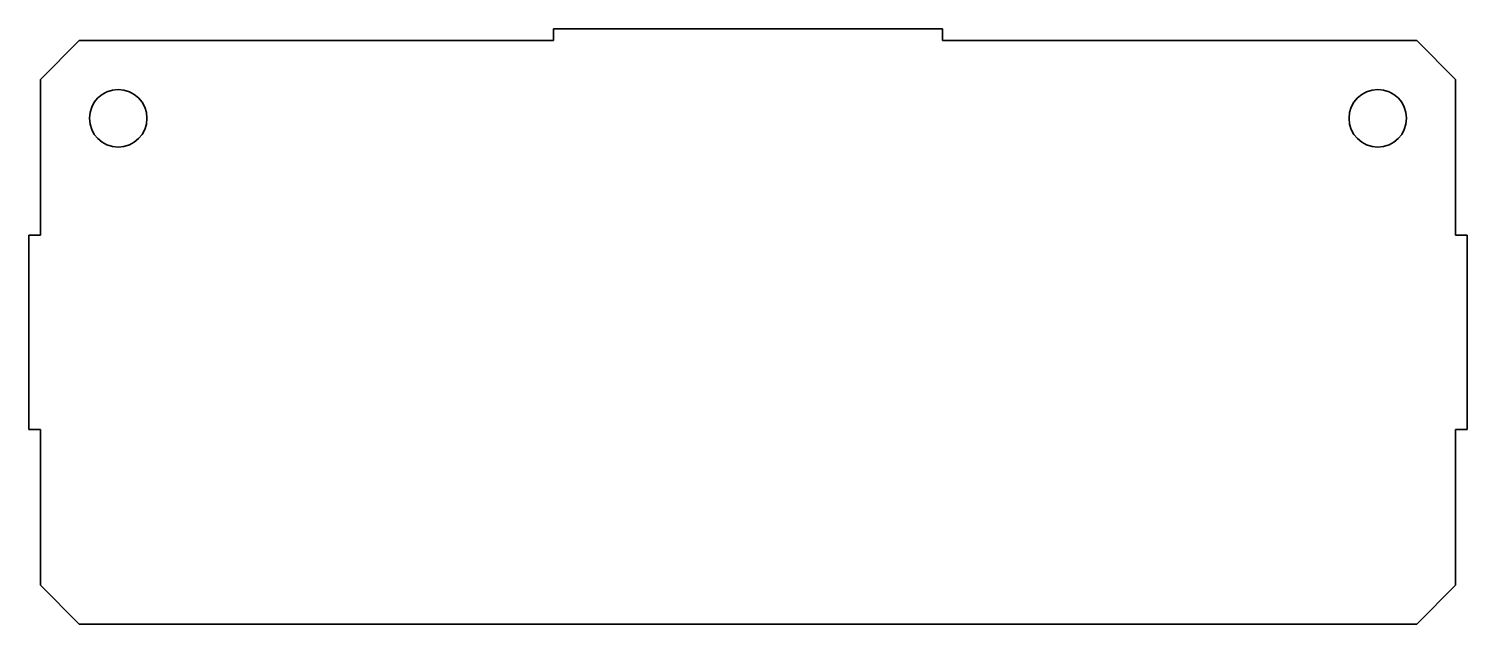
# Model space of a CAD drawing. Header units: inches. Extents: x 0 to 370, y 0 to 153.
import ezdxf

# ---------------------------------------------------------------- set-up
doc = ezdxf.new("R2010")
doc.units = ezdxf.units.IN
doc.header["$MEASUREMENT"] = 0
doc.linetypes.add('Continuo', pattern=[0])
doc.layers.add('SIMUMAK Visible (ISO)', color=7, linetype='Continuo', lineweight=35)

# ---------------------------------------------------------------- blocks, each defined once
blk = doc.blocks.new('SMK-3DOF250-05-RPEANA-01_Sheet_4_SMK-3DOF250-05-RPEANA-01')
at = {"layer": 'SIMUMAK Visible (ISO)', "ltscale": 0.921053}
for p, q in [((-50, 73.5), (-50, 76.5)), ((-50, 76.5), (50, 76.5)), ((50, 76.5), (50, 73.5)), ((-182, 63.5), (-172, 73.5)), ((-172, 73.5), (-50, 73.5)), ((50, 73.5), (172, 73.5)), ((172, 73.5), (182, 63.5)), ((-182, 23.5), (-182, 63.5)), ((182, 63.5), (182, 23.5)), ((-185, -26.5), (-185, 23.5)), ((-185, 23.5), (-182, 23.5)), ((182, 23.5), (185, 23.5)), ((185, 23.5), (185, -26.5)), ((-182, -26.5), (-185, -26.5)), ((-182, -66.5), (-182, -26.5)), ((185, -26.5), (182, -26.5)), ((182, -26.5), (182, -66.5)), ((-172, -76.5), (-182, -66.5)), ((182, -66.5), (172, -76.5)), ((172, -76.5), (-172, -76.5))]:
    blk.add_line(p, q, dxfattribs=at)
for centre in [(-162, 53.5), (162, 53.5)]:
    blk.add_circle(centre, 7.4, dxfattribs=at)

msp = doc.modelspace()

# ---------------------------------------------------------------- block references
msp.add_blockref('SMK-3DOF250-05-RPEANA-01_Sheet_4_SMK-3DOF250-05-RPEANA-01', (185, 76.5))

doc.saveas('drawing.dxf')
